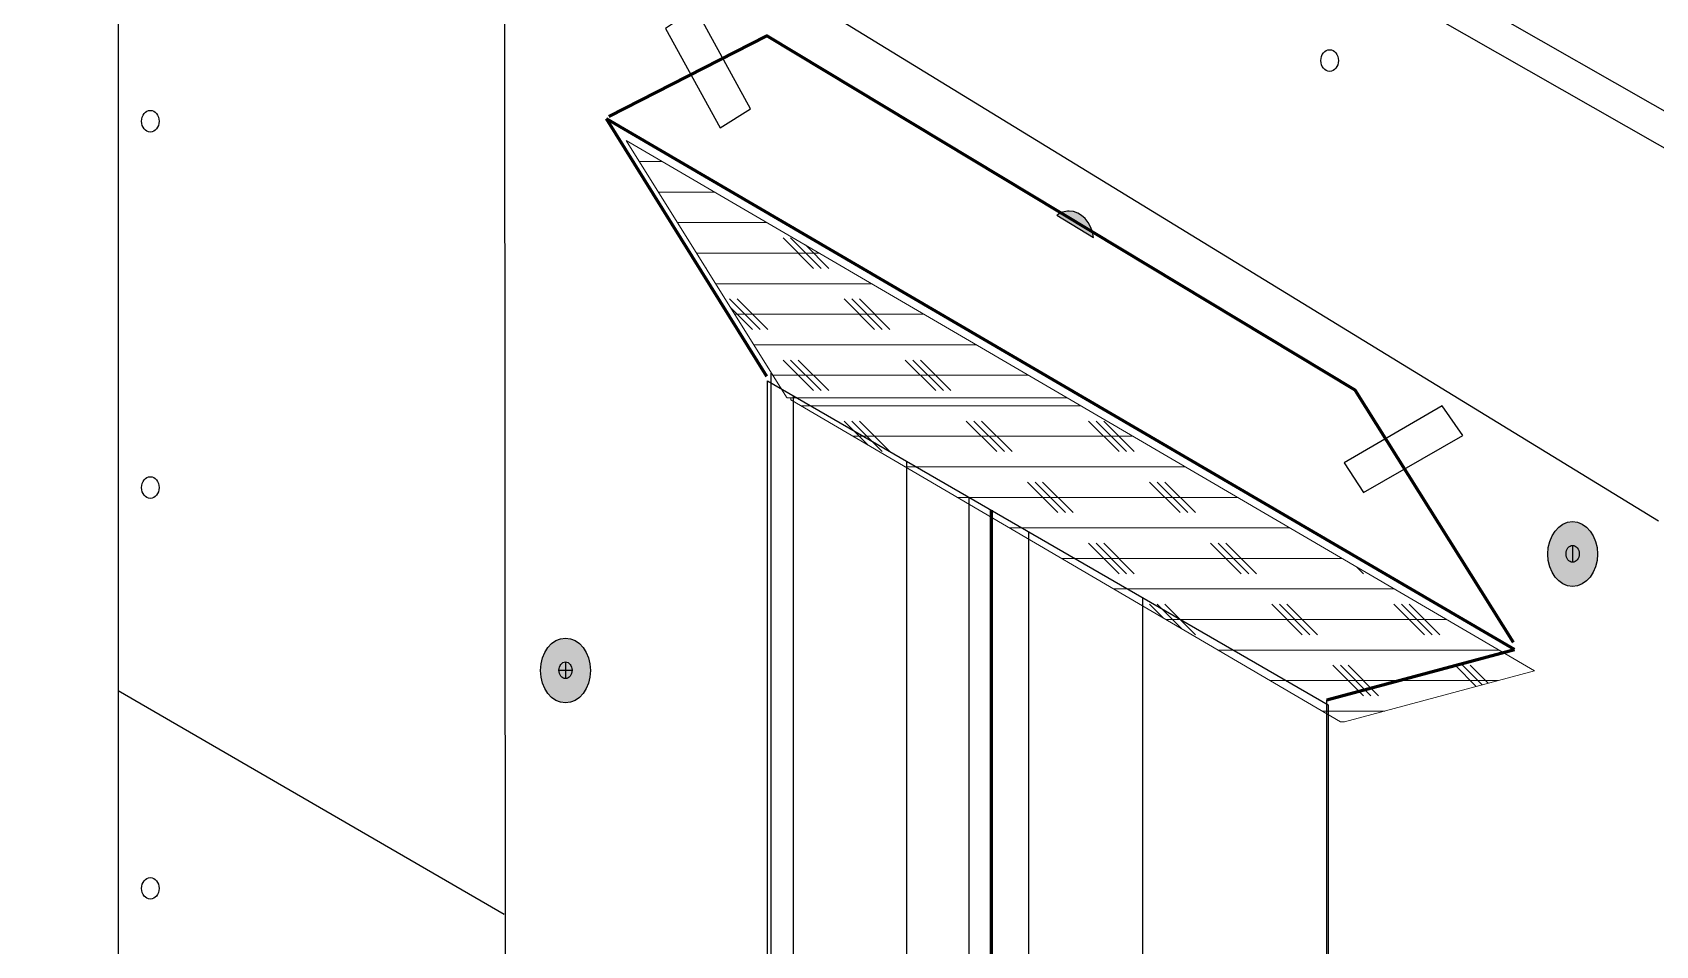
# Model space of a CAD drawing. Header units: inches. Extents: x -24 to 76, y -57 to 19.
# Drawn here: x 62.683 to 66.004, y -0.039 to 1.83 of the extents above; entities that cross this region are included whole.
import ezdxf

# ---------------------------------------------------------------- set-up
doc = ezdxf.new("R2010")
doc.units = ezdxf.units.IN
doc.header["$MEASUREMENT"] = 0
for name, color, linetype, lineweight in [('.ATI-HATCH', 7, 'Continuous', 0), ('G-ANNO-TTLB', 7, 'Continuous', 0), ('TYVEK', 7, 'Continuous', 0), ('WALL SCRATCH', 7, 'Continuous', 0)]:
    doc.layers.add(name, color=color, linetype=linetype, lineweight=lineweight)

# ---------------------------------------------------------------- blocks, each defined once
blk = doc.blocks.new('Block_98')
at = {"layer": 'WALL SCRATCH', "true_color": 0x003b71, "transparency": 33554687}
h = blk.add_hatch(color=156, dxfattribs=at)
h.dxf.hatch_style = 2
edge = h.paths.add_edge_path()
edge.add_ellipse((63.7737, 0.5238), major_axis=(0, 0.0664), ratio=0.766948, start_angle=0, end_angle=360)
at = {"layer": 'WALL SCRATCH', "color": 18, "lineweight": 25, "true_color": 0x080808}
for p, q in [((63.7737, 0.5413), (63.7737, 0.5071)), ((63.7602, 0.5242), (63.7872, 0.5242))]:
    blk.add_line(p, q, dxfattribs=at)
at = {"layer": 'WALL SCRATCH', "color": 8, "lineweight": 25, "true_color": 0x808080}
blk.add_lwpolyline([(63.7666, 0.5852)], dxfattribs=at)
at = {"layer": 'WALL SCRATCH', "color": 18, "lineweight": 25, "true_color": 0x000000}
blk.add_ellipse((63.7737, 0.5238), major_axis=(0, 0.0664), ratio=0.766948, dxfattribs=at)
at = {"layer": 'WALL SCRATCH', "color": 18, "lineweight": 25, "true_color": 0x080808}
blk.add_ellipse((63.7737, 0.5242), major_axis=(0, 0.0171), ratio=0.788846, dxfattribs=at)
blk = doc.blocks.new('Block_99')
at = {"layer": 'WALL SCRATCH', "true_color": 0x003b71, "transparency": 33554687}
h = blk.add_hatch(color=156, dxfattribs=at)
h.dxf.hatch_style = 2
edge = h.paths.add_edge_path()
edge.add_ellipse((63.7737, 1.9512), major_axis=(0, 0.0664), ratio=0.766948, start_angle=0, end_angle=360)
at = {"layer": 'WALL SCRATCH', "color": 18, "lineweight": 25, "true_color": 0x080808}
blk.add_line((63.7737, 1.9688), (63.7737, 1.9345), dxfattribs=at)
at = {"layer": 'WALL SCRATCH', "color": 18, "lineweight": 25, "true_color": 0x000000}
blk.add_ellipse((63.7737, 1.9512), major_axis=(0, 0.0664), ratio=0.766948, dxfattribs=at)
at = {"layer": 'WALL SCRATCH', "color": 18, "lineweight": 25, "true_color": 0x080808}
blk.add_ellipse((63.7737, 1.9516), major_axis=(0, 0.0171), ratio=0.788846, dxfattribs=at)
blk = doc.blocks.new('Block_97')
at = {"layer": 'WALL SCRATCH', "color": 8, "lineweight": 25, "true_color": 0x808080}
blk.add_lwpolyline([(63.7666, -0.9746)], dxfattribs=at)
at = {"layer": 'WALL SCRATCH'}
for name in ['Block_99', 'Block_98']:
    blk.add_blockref(name, (0, 0), dxfattribs=at)
blk = doc.blocks.new('Block_101')
at = {"layer": 'WALL SCRATCH', "true_color": 0x003b71, "transparency": 33554687}
h = blk.add_hatch(color=156, dxfattribs=at)
h.dxf.hatch_style = 2
edge = h.paths.add_edge_path()
edge.add_ellipse((65.8345, -0.618), major_axis=(0, 0.0664), ratio=0.766948, start_angle=0, end_angle=360)
at = {"layer": 'WALL SCRATCH', "color": 18, "lineweight": 25, "true_color": 0x080808}
for p, q in [((65.821, -0.6176), (65.8481, -0.6176)), ((65.8345, -0.6004), (65.8345, -0.6347))]:
    blk.add_line(p, q, dxfattribs=at)
at = {"layer": 'WALL SCRATCH', "color": 8, "lineweight": 25, "true_color": 0x808080}
blk.add_lwpolyline([(65.8274, -0.5566)], dxfattribs=at)
at = {"layer": 'WALL SCRATCH', "color": 18, "lineweight": 25, "true_color": 0x000000}
blk.add_ellipse((65.8345, -0.618), major_axis=(0, 0.0664), ratio=0.766948, dxfattribs=at)
at = {"layer": 'WALL SCRATCH', "color": 18, "lineweight": 25, "true_color": 0x080808}
blk.add_ellipse((65.8345, -0.6176), major_axis=(0, 0.0171), ratio=0.788846, dxfattribs=at)
blk = doc.blocks.new('Block_102')
at = {"layer": 'WALL SCRATCH', "true_color": 0x003b71, "transparency": 33554687}
h = blk.add_hatch(color=156, dxfattribs=at)
h.dxf.hatch_style = 2
edge = h.paths.add_edge_path()
edge.add_ellipse((65.8345, 0.7621), major_axis=(0, 0.0664), ratio=0.766948, start_angle=0, end_angle=360)
at = {"layer": 'WALL SCRATCH', "color": 18, "lineweight": 25, "true_color": 0x080808}
blk.add_line((65.8345, 0.7797), (65.8345, 0.7454), dxfattribs=at)
at = {"layer": 'WALL SCRATCH', "color": 18, "lineweight": 25, "true_color": 0x000000}
blk.add_ellipse((65.8345, 0.7621), major_axis=(0, 0.0664), ratio=0.766948, dxfattribs=at)
at = {"layer": 'WALL SCRATCH', "color": 18, "lineweight": 25, "true_color": 0x080808}
blk.add_ellipse((65.8345, 0.7626), major_axis=(0, 0.0171), ratio=0.788846, dxfattribs=at)
blk = doc.blocks.new('Block_103')
at = {"layer": 'WALL SCRATCH', "true_color": 0x003b71, "transparency": 33554687}
h = blk.add_hatch(color=156, dxfattribs=at)
h.dxf.hatch_style = 2
edge = h.paths.add_edge_path()
edge.add_ellipse((65.8345, -1.9981), major_axis=(0, 0.0664), ratio=0.766948, start_angle=0, end_angle=360)
at = {"layer": 'WALL SCRATCH', "color": 18, "lineweight": 25, "true_color": 0x080808}
for p, q in [((65.8345, -1.9805), (65.8345, -2.0148)), ((65.821, -1.9977), (65.8481, -1.9977))]:
    blk.add_line(p, q, dxfattribs=at)
at = {"layer": 'WALL SCRATCH', "color": 8, "lineweight": 25, "true_color": 0x808080}
blk.add_lwpolyline([(65.8274, -2.0691)], dxfattribs=at)
at = {"layer": 'WALL SCRATCH', "color": 18, "lineweight": 25, "true_color": 0x000000}
blk.add_ellipse((65.8345, -1.9981), major_axis=(0, 0.0664), ratio=0.766948, dxfattribs=at)
at = {"layer": 'WALL SCRATCH', "color": 18, "lineweight": 25, "true_color": 0x080808}
blk.add_ellipse((65.8345, -1.9977), major_axis=(0, 0.0171), ratio=0.788846, dxfattribs=at)
blk = doc.blocks.new('Block_100')
at = {"layer": 'WALL SCRATCH'}
for name in ['Block_102', 'Block_101', 'Block_103']:
    blk.add_blockref(name, (0, 0), dxfattribs=at)
blk = doc.blocks.new('Block_104')
at = {"layer": 'WALL SCRATCH', "true_color": 0x003b71, "transparency": 33554687}
h = blk.add_hatch(color=156, dxfattribs=at)
h.dxf.hatch_style = 2
edge = h.paths.add_edge_path()
edge.add_spline(control_points=[(64.8542, 1.4105), (64.8542, 1.4105), (64.7791, 1.4556), (64.7791, 1.4556), (64.7864, 1.4612), (64.7949, 1.4642), (64.8041, 1.4642), (64.8289, 1.4642), (64.8496, 1.4412), (64.8542, 1.4105)], knot_values=[0, 0, 0, 0, 1, 1, 1, 2, 2, 2, 3, 3, 3, 3], degree=3, periodic=0)
at = {"layer": 'WALL SCRATCH', "color": 18, "lineweight": 25, "true_color": 0x000000}
blk.add_open_spline([(64.8542, 1.4105), (64.8542, 1.4105), (64.7791, 1.4556), (64.7791, 1.4556), (64.7864, 1.4612), (64.7949, 1.4642), (64.8041, 1.4642), (64.8289, 1.4642), (64.8496, 1.4412), (64.8542, 1.4105)], degree=3, knots=[0, 0, 0, 0, 1, 1, 1, 2, 2, 2, 3, 3, 3, 3], dxfattribs=at)
blk = doc.blocks.new('Block_96')
at = {"layer": 'WALL SCRATCH'}
for name in ['Block_97', 'Block_104', 'Block_100']:
    blk.add_blockref(name, (0, 0), dxfattribs=at)
blk = doc.blocks.new('Block_505')
at = {"layer": '.ATI-HATCH'}
for points, knots in [([(63.8981, 1.6091), (63.8981, 1.6091), (64.2257, 1.0831), (64.2257, 1.0831), (64.2257, 1.0831), (64.2276, 1.082), (64.2276, 1.082), (64.2276, 1.082), (64.7999, 1.082), (64.7999, 1.082), (64.7999, 1.082), (63.8981, 1.6091), (63.8981, 1.6091)], [0, 0, 0, 0, 1, 1, 1, 2, 2, 2, 3, 3, 3, 4, 4, 4, 4]), ([(64.7999, 1.082), (64.7999, 1.082), (64.2349, 1.082), (64.2349, 1.082), (64.2349, 1.082), (64.2349, 1.0777), (64.2349, 1.0777), (64.2349, 1.0777), (65.3598, 0.4185), (65.3598, 0.4185), (65.3598, 0.4185), (65.3678, 0.4185), (65.3678, 0.4185), (65.3678, 0.4185), (65.7563, 0.5229), (65.7563, 0.5229), (65.7563, 0.5229), (64.7999, 1.082), (64.7999, 1.082)], [0, 0, 0, 0, 1, 1, 1, 2, 2, 2, 3, 3, 3, 4, 4, 4, 5, 5, 5, 6, 6, 6, 6])]:
    blk.add_open_spline(points, degree=3, knots=knots, dxfattribs=at)
at = {"layer": '.ATI-HATCH', "color": 243, "lineweight": 0, "true_color": 0xcc667f}
for points in [[(63.9252, 1.5657), (63.9252, 1.5657), (63.9724, 1.5657), (63.9724, 1.5657)], [(63.9641, 1.5032), (63.9641, 1.5032), (64.0793, 1.5032), (64.0793, 1.5032)], [(64.003, 1.4407), (64.003, 1.4407), (64.1863, 1.4407), (64.1863, 1.4407)], [(64.2813, 1.3469), (64.2813, 1.3469), (64.2188, 1.4094), (64.2188, 1.4094)], [(64.2969, 1.3469), (64.2969, 1.3469), (64.2344, 1.4094), (64.2344, 1.4094)], [(64.3125, 1.3469), (64.3125, 1.3469), (64.2645, 1.3949), (64.2645, 1.3949)], [(64.042, 1.3782), (64.042, 1.3782), (64.2932, 1.3782), (64.2932, 1.3782)], [(64.0625, 1.3469), (64.0625, 1.3469), (64.0596, 1.3498), (64.0596, 1.3498)], [(64.0809, 1.3157), (64.0809, 1.3157), (64.4001, 1.3157), (64.4001, 1.3157)], [(64.1719, 1.2219), (64.1719, 1.2219), (64.1094, 1.2844), (64.1094, 1.2844)], [(64.1563, 1.2219), (64.1563, 1.2219), (64.1112, 1.267), (64.1112, 1.267)], [(64.1875, 1.2219), (64.1875, 1.2219), (64.125, 1.2844), (64.125, 1.2844)], [(64.4063, 1.2219), (64.4063, 1.2219), (64.3438, 1.2844), (64.3438, 1.2844)], [(64.4219, 1.2219), (64.4219, 1.2219), (64.3594, 1.2844), (64.3594, 1.2844)], [(64.4375, 1.2219), (64.4375, 1.2219), (64.375, 1.2844), (64.375, 1.2844)], [(64.1198, 1.2532), (64.1198, 1.2532), (64.507, 1.2532), (64.507, 1.2532)], [(64.1587, 1.1907), (64.1587, 1.1907), (64.6139, 1.1907), (64.6139, 1.1907)], [(64.2813, 1.0969), (64.2813, 1.0969), (64.2188, 1.1594), (64.2188, 1.1594)], [(64.2969, 1.0969), (64.2969, 1.0969), (64.2344, 1.1594), (64.2344, 1.1594)], [(64.3125, 1.0969), (64.3125, 1.0969), (64.25, 1.1594), (64.25, 1.1594)], [(64.5313, 1.0969), (64.5313, 1.0969), (64.4688, 1.1594), (64.4688, 1.1594)], [(64.5469, 1.0969), (64.5469, 1.0969), (64.4844, 1.1594), (64.4844, 1.1594)], [(64.5625, 1.0969), (64.5625, 1.0969), (64.5, 1.1594), (64.5, 1.1594)], [(64.1976, 1.1282), (64.1976, 1.1282), (64.7208, 1.1282), (64.7208, 1.1282)], [(64.2554, 1.0657), (64.2554, 1.0657), (64.8278, 1.0657), (64.8278, 1.0657)], [(64.3933, 0.9849), (64.3933, 0.9849), (64.3438, 1.0344), (64.3438, 1.0344)], [(64.4219, 0.9719), (64.4219, 0.9719), (64.3594, 1.0344), (64.3594, 1.0344)], [(64.4375, 0.9719), (64.4375, 0.9719), (64.375, 1.0344), (64.375, 1.0344)], [(64.6563, 0.9719), (64.6563, 0.9719), (64.5938, 1.0344), (64.5938, 1.0344)], [(64.6719, 0.9719), (64.6719, 0.9719), (64.6094, 1.0344), (64.6094, 1.0344)], [(64.6875, 0.9719), (64.6875, 0.9719), (64.625, 1.0344), (64.625, 1.0344)], [(64.9063, 0.9719), (64.9063, 0.9719), (64.8438, 1.0344), (64.8438, 1.0344)], [(64.9219, 0.9719), (64.9219, 0.9719), (64.8594, 1.0344), (64.8594, 1.0344)], [(64.9375, 0.9719), (64.9375, 0.9719), (64.875, 1.0344), (64.875, 1.0344)], [(64.3621, 1.0032), (64.3621, 1.0032), (64.9347, 1.0032), (64.9347, 1.0032)], [(64.4687, 0.9407), (64.4687, 0.9407), (65.0416, 0.9407), (65.0416, 0.9407)], [(64.7813, 0.8469), (64.7813, 0.8469), (64.7188, 0.9094), (64.7188, 0.9094)], [(64.7969, 0.8469), (64.7969, 0.8469), (64.7344, 0.9094), (64.7344, 0.9094)], [(64.8125, 0.8469), (64.8125, 0.8469), (64.75, 0.9094), (64.75, 0.9094)], [(65.0313, 0.8469), (65.0313, 0.8469), (64.9688, 0.9094), (64.9688, 0.9094)], [(65.0469, 0.8469), (65.0469, 0.8469), (64.9844, 0.9094), (64.9844, 0.9094)], [(65.0625, 0.8469), (65.0625, 0.8469), (65, 0.9094), (65, 0.9094)], [(64.5754, 0.8782), (64.5754, 0.8782), (65.1485, 0.8782), (65.1485, 0.8782)], [(64.682, 0.8157), (64.682, 0.8157), (65.2554, 0.8157), (65.2554, 0.8157)], [(64.9063, 0.7219), (64.9063, 0.7219), (64.8438, 0.7844), (64.8438, 0.7844)], [(64.9219, 0.7219), (64.9219, 0.7219), (64.8594, 0.7844), (64.8594, 0.7844)], [(64.9375, 0.7219), (64.9375, 0.7219), (64.875, 0.7844), (64.875, 0.7844)], [(65.1563, 0.7219), (65.1563, 0.7219), (65.0938, 0.7844), (65.0938, 0.7844)], [(65.1719, 0.7219), (65.1719, 0.7219), (65.1094, 0.7844), (65.1094, 0.7844)], [(65.1875, 0.7219), (65.1875, 0.7219), (65.125, 0.7844), (65.125, 0.7844)], [(64.7887, 0.7532), (64.7887, 0.7532), (65.3624, 0.7532), (65.3624, 0.7532)], [(65.4063, 0.7219), (65.4063, 0.7219), (65.3928, 0.7354), (65.3928, 0.7354)], [(64.8953, 0.6907), (64.8953, 0.6907), (65.4693, 0.6907), (65.4693, 0.6907)], [(64.9972, 0.6309), (64.9972, 0.6309), (64.9688, 0.6594), (64.9688, 0.6594)], [(65.035, 0.6088), (65.035, 0.6088), (64.9844, 0.6594), (64.9844, 0.6594)], [(65.0625, 0.5969), (65.0625, 0.5969), (65, 0.6594), (65, 0.6594)], [(65.2813, 0.5969), (65.2813, 0.5969), (65.2188, 0.6594), (65.2188, 0.6594)], [(65.2969, 0.5969), (65.2969, 0.5969), (65.2344, 0.6594), (65.2344, 0.6594)], [(65.3125, 0.5969), (65.3125, 0.5969), (65.25, 0.6594), (65.25, 0.6594)], [(65.5313, 0.5969), (65.5313, 0.5969), (65.4688, 0.6594), (65.4688, 0.6594)], [(65.5469, 0.5969), (65.5469, 0.5969), (65.4844, 0.6594), (65.4844, 0.6594)], [(65.5625, 0.5969), (65.5625, 0.5969), (65.5, 0.6594), (65.5, 0.6594)], [(65.002, 0.6282), (65.002, 0.6282), (65.5762, 0.6282), (65.5762, 0.6282)], [(65.1086, 0.5657), (65.1086, 0.5657), (65.6831, 0.5657), (65.6831, 0.5657)], [(65.4063, 0.4719), (65.4063, 0.4719), (65.3438, 0.5344), (65.3438, 0.5344)], [(65.4219, 0.4719), (65.4219, 0.4719), (65.3594, 0.5344), (65.3594, 0.5344)], [(65.4375, 0.4719), (65.4375, 0.4719), (65.375, 0.5344), (65.375, 0.5344)], [(65.6373, 0.4909), (65.6373, 0.4909), (65.5938, 0.5344), (65.5938, 0.5344)], [(65.6496, 0.4942), (65.6496, 0.4942), (65.6094, 0.5344), (65.6094, 0.5344)], [(65.6619, 0.4975), (65.6619, 0.4975), (65.625, 0.5344), (65.625, 0.5344)], [(65.2153, 0.5032), (65.2153, 0.5032), (65.6829, 0.5032), (65.6829, 0.5032)], [(65.3219, 0.4407), (65.3219, 0.4407), (65.4504, 0.4407), (65.4504, 0.4407)]]:
    blk.add_open_spline(points, degree=3, dxfattribs=at)

msp = doc.modelspace()

# ---------------------------------------------------------------- hatches: boundary and pattern name
at = {"layer": 'G-ANNO-TTLB', "true_color": 0xff00ff, "transparency": 33554687}
h = msp.add_hatch(color=6, dxfattribs=at)
edge = h.paths.add_edge_path()
edge.add_spline(control_points=[(71.2893, -15.0744), (71.2893, -15.0744), (30.6016, -15.0744), (30.6016, -15.0744), (30.6016, -15.0744), (30.6016, 19.0506), (30.6016, 19.0506), (30.6016, 19.0506), (71.2893, 19.0506), (71.2893, 19.0506), (71.2893, 19.0506), (71.2893, -15.0744), (71.2893, -15.0744)], knot_values=[0, 0, 0, 0, 1, 1, 1, 2, 2, 2, 3, 3, 3, 4, 4, 4, 4], degree=3, periodic=0)
edge = h.paths.add_edge_path()
edge.add_spline(control_points=[(30.7266, 18.9256), (30.7266, 18.9256), (30.7266, -14.9494), (30.7266, -14.9494), (30.7266, -14.9494), (71.1643, -14.9494), (71.1643, -14.9494), (71.1643, -14.9494), (71.1643, 18.9256), (71.1643, 18.9256), (71.1643, 18.9256), (30.7266, 18.9256), (30.7266, 18.9256)], knot_values=[0, 0, 0, 0, 1, 1, 1, 2, 2, 2, 3, 3, 3, 4, 4, 4, 4], degree=3, periodic=0)
edge.add_line((30.7266, 18.9256), (30.7266, 18.9256))

# ---------------------------------------------------------------- linework, layer by layer
at = {"layer": 'G-ANNO-TTLB'}
for points in [[(71.2893, -15.0744), (71.2893, -15.0744), (30.6016, -15.0744), (30.6016, -15.0744), (30.6016, -15.0744), (30.6016, 19.0506), (30.6016, 19.0506), (30.6016, 19.0506), (71.2893, 19.0506), (71.2893, 19.0506), (71.2893, 19.0506), (71.2893, -15.0744), (71.2893, -15.0744)], [(30.7266, 18.9256), (30.7266, 18.9256), (30.7266, -14.9494), (30.7266, -14.9494), (30.7266, -14.9494), (71.1643, -14.9494), (71.1643, -14.9494), (71.1643, -14.9494), (71.1643, 18.9256), (71.1643, 18.9256), (71.1643, 18.9256), (30.7266, 18.9256), (30.7266, 18.9256)]]:
    msp.add_open_spline(points, degree=3, knots=[0, 0, 0, 0, 1, 1, 1, 2, 2, 2, 3, 3, 3, 4, 4, 4, 4], dxfattribs=at)
at = {"layer": 'TYVEK', "color": 18, "lineweight": 60, "true_color": 0x000000}
for p, q in [((65.7157, 0.5667), (63.8576, 1.6529)), ((64.1858, 1.1257), (63.8576, 1.6529)), ((64.6447, 0.8523), (64.6447, -1.059)), ((65.3318, 0.4635), (65.7157, 0.5667))]:
    msp.add_line(p, q, dxfattribs=at)
at = {"layer": 'TYVEK', "color": 18, "lineweight": 25, "true_color": 0x000000}
for p, q in [((64.1943, -0.8679), (64.1943, 1.1323)), ((65.3318, -1.3827), (65.3318, 0.4635))]:
    msp.add_line(p, q, dxfattribs=at)
at = {"layer": 'TYVEK', "color": 33, "lineweight": 25, "true_color": 0xcc9966}
for p, q in [((64.2393, 1.0869), (64.2393, -0.8422)), ((64.4718, -0.8826), (64.4718, 0.9524)), ((64.5997, -0.5665), (64.5997, 0.8784)), ((64.7218, -1.026), (64.7218, 0.8077)), ((64.9551, -0.891), (64.9551, 0.6728))]:
    msp.add_line(p, q, dxfattribs=at)
at = {"layer": 'TYVEK', "color": 2, "lineweight": 25, "true_color": 0xf5eb12}
for points in [[(64.1523, 1.6733), (64.04, 1.8789), (63.9782, 1.8384), (64.0905, 1.635)], [(65.4065, 0.888), (65.6095, 1.0047), (65.5677, 1.0656), (65.3669, 0.9489)]]:
    msp.add_lwpolyline(points, close=True, dxfattribs=at)
at = {"layer": 'TYVEK', "color": 18, "lineweight": 60, "true_color": 0x000000}
msp.add_lwpolyline([(65.7135, 0.5811), (65.3896, 1.0976), (64.1859, 1.8228), (63.8624, 1.6581)], dxfattribs=at)
at = {"layer": 'TYVEK', "color": 18, "lineweight": 25, "true_color": 0x000000}
msp.add_lwpolyline([(64.1871, -0.1308), (64.1871, 1.117), (65.3341, 0.4535), (65.3341, -1.3923)], dxfattribs=at)
at = {"layer": 'WALL SCRATCH', "color": 2, "lineweight": 25, "true_color": 0xffff00}
for p, q in [((66.6626, 1.3033), (62.9249, 3.4386)), ((62.8581, 3.3999), (62.8581, -0.2971)), ((66.5913, 1.2682), (62.8581, 3.3999)), ((62.8581, 0.4825), (63.6485, 0.0249))]:
    msp.add_line(p, q, dxfattribs=at)
at = {"layer": 'WALL SCRATCH', "color": 18, "lineweight": 25, "true_color": 0x000000}
for p, q in [((66.0102, 0.8297), (63.6485, 2.2762)), ((63.6485, 2.2762), (63.6503, -0.7564))]:
    msp.add_line(p, q, dxfattribs=at)
at = {"layer": 'WALL SCRATCH', "color": 8, "lineweight": 25, "true_color": 0x808080}
msp.add_lwpolyline([(63.719, 0.57)], dxfattribs=at)
msp.add_lwpolyline([(63.719, 0.57)], dxfattribs=at)
at = {"layer": 'WALL SCRATCH', "color": 252, "lineweight": 25, "true_color": 0x848484}
for centre in [(65.3372, 1.7725), (62.9243, 1.6483), (62.9243, 0.8983), (62.9243, 0.0777)]:
    msp.add_ellipse(centre, major_axis=(0, 0.0221), ratio=0.812499, dxfattribs=at)

# ---------------------------------------------------------------- block references
at = {"layer": '.ATI-HATCH'}
msp.add_blockref('Block_505', (0, 0), dxfattribs=at)
at = {"layer": 'WALL SCRATCH'}
msp.add_blockref('Block_96', (0, 0), dxfattribs=at)

doc.saveas('drawing.dxf')
